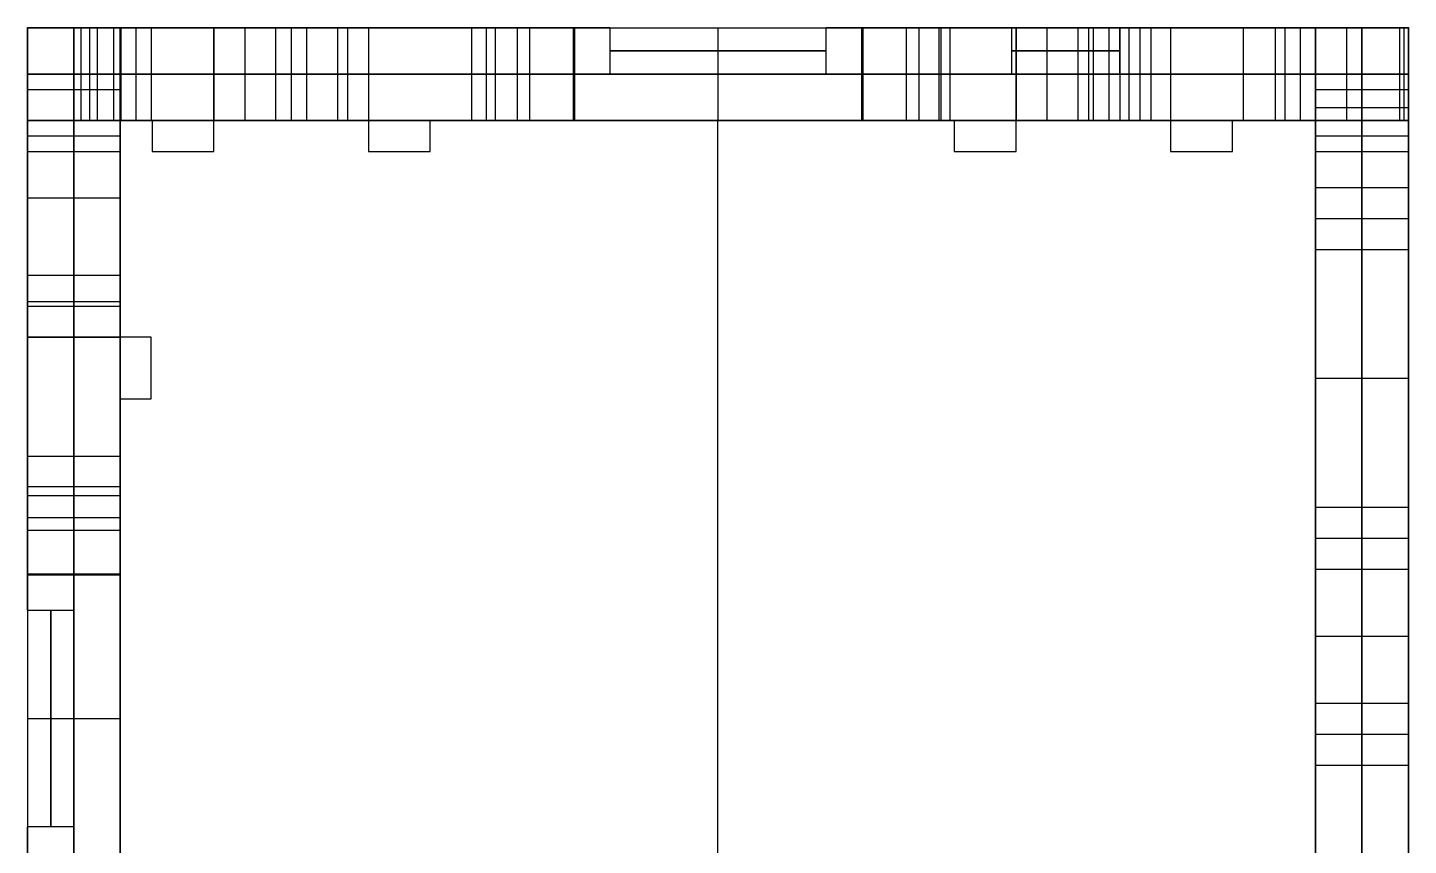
# Model space of a CAD drawing. Extents: x 584 to 852, y -43768 to -40231.
# Drawn here: x 584.5 to 852.5, y -40390.1 to -40231.5 of the extents above; entities that cross this region are included whole.
import ezdxf

# ---------------------------------------------------------------- set-up
doc = ezdxf.new("R2010")
doc.units = 0
doc.layers.add('ENDS', color=40, linetype='CONTINUOUS')

# ---------------------------------------------------------------- blocks, each defined once
blk = doc.blocks.new('SKYLARK200_END-XXS-1')
at = {"layer": 'ENDS'}
for p, q in [((-268, 3512.03, 190.1), (-268, 3536.03, 190.1)), ((-268, 3536.03, 190.1), (-250, 3536.03, 190.1)), ((-268, 3536.03, 190.1), (-268, 3536.03, 141.9)), ((-268, 3536.03, 141.9), (-250, 3536.03, 141.9)), ((-268, 3536.03, 141.9), (-268, 3512.03, 141.9)), ((-268, 3512.03, 85), (-268, 3536.03, 85)), ((-268, 3536.03, 85), (-250, 3536.03, 85)), ((-268, 3536.03, 85), (-268, 3536.03, 0)), ((-268, 3536.03, 0), (-250, 3536.03, 0)), ((-268, 3536.03, 0), (-268, 3429.88)), ((-268, 3536.03, 166), (-250, 3536.03, 166)), ((-268, 3536.03, 42.5), (-250, 3536.03, 42.5)), ((-231.85, 3536.02, 282), (-268, 3536.02, 282)), ((-268, 3536.02, 282), (-268, 3518.02, 282)), ((-268, 3536.02, 282), (-268, 3536.02, 190.1)), ((-268, 3536.02, 190.1), (-268, 3518.02, 190.1)), ((-268, 3536.02, 190.1), (-244, 3536.02, 190.1)), ((-244, 3536.02, 141.9), (-268, 3536.02, 141.9)), ((-268, 3536.02, 141.9), (-268, 3518.02, 141.9)), ((-268, 3536.02, 141.9), (-268, 3536.02, 85)), ((-268, 3536.02, 85), (-268, 3518.02, 85)), ((-268, 3536.02, 85), (-244, 3536.02, 85)), ((-268, 3536.02, 236.05), (-268, 3518.02, 236.05)), ((-268, 3536.02, 113.45), (-268, 3518.02, 113.45)), ((-268, 3536.02, 141), (-77, 3536.02, 141)), ((-259, 3536.03, 207.1), (-259, 3536.03, 232.02)), ((-259, 3518.03, 207.1), (-259, 3536.03, 207.1)), ((-259, 3536.03, 232.02), (-259, 3518.03, 232.02)), ((-259, 3536.03, 232.02), (-250, 3536.03, 232.02)), ((-259, 3536.03, 207.1), (-250, 3536.03, 207.1)), ((-259, 3512.03, 190.1), (-259, 3536.03, 190.1)), ((-259, 3536.03, 190.1), (-259, 3536.03, 141.9)), ((-259, 3536.03, 141.9), (-259, 3512.03, 141.9)), ((-259, 3512.03, 85), (-259, 3536.03, 85)), ((-259, 3536.03, 85), (-259, 3536.03, 0)), ((-259, 3536.03, 0), (-259, 3429.88)), ((-259, 3536.03, 219.56), (-259, 3518.03, 219.56)), ((-259, 3536.03, 219.56), (-250, 3536.03, 219.56)), ((-259, 3536.02, 207.1), (-259, 3518.02, 207.1)), ((-259, 3536.02, 207.1), (-259, 3536.02, 232.02)), ((-259, 3536.02, 232.02), (-259, 3518.02, 232.02)), ((-259, 3536.02, 219.56), (-259, 3518.02, 219.56)), ((-257.68, 3536.02, 235.2), (-257.68, 3518.02, 235.2)), ((-256, 3536.02, 190.1), (-256, 3518.02, 190.1)), ((-256, 3536.02, 85), (-256, 3518.02, 85)), ((-254.5, 3536.03, 232.02), (-254.5, 3536.03, 207.1)), ((-254.5, 3536.02, 202.6), (-254.5, 3518.02, 202.6)), ((-254.5, 3536.02, 236.52), (-254.5, 3518.02, 236.52)), ((-251.32, 3536.02, 235.2), (-251.32, 3518.02, 235.2)), ((-250, 3512.03, 232.02), (-250, 3536.03, 232.02)), ((-250, 3536.03, 232.02), (-250, 3536.03, 207.1)), ((-250, 3536.03, 207.1), (-250, 3512.03, 207.1)), ((-250, 3512.03, 190.1), (-250, 3536.03, 190.1)), ((-250, 3536.03, 190.1), (-250, 3536.03, 141.9)), ((-250, 3536.03, 141.9), (-250, 3512.03, 141.9)), ((-250, 3512.03, 85), (-250, 3536.03, 85)), ((-250, 3536.03, 85), (-250, 3536.03, 0)), ((-250, 3536.03, 0), (-250, 3429.88)), ((-244, 3536.02, 178.1), (-250, 3536.02, 178.1)), ((-250, 3536.02, 178.1), (-250, 3518.02, 178.1)), ((-250, 3536.02, 178.1), (-250, 3536.02, 153.9)), ((-250, 3536.02, 153.9), (-250, 3518.02, 153.9)), ((-250, 3536.02, 153.9), (-244, 3536.02, 153.9)), ((-244, 3536.02, 73), (-250, 3536.02, 73)), ((-250, 3536.02, 73), (-250, 3518.02, 73)), ((-250, 3536.02, 73), (-250, 3536.02, 0)), ((-250, 3536.02, 0), (-250, 3518.02, 0)), ((-250, 3536.02, 0), (-161.85, 3536.02, 0)), ((-250, 3536.02, 207.1), (-250, 3518.02, 207.1)), ((-250, 3536.02, 232.02), (-250, 3518.02, 232.02)), ((-250, 3536.02, 232.02), (-250, 3536.02, 207.1)), ((-250, 3536.02, 166), (-250, 3518.02, 166)), ((-250, 3536.02, 141.9), (-250, 3518.02, 141.9)), ((-250, 3536.02, 36.5), (-250, 3518.02, 36.5)), ((-250, 3536.02, 219.56), (-250, 3518.02, 219.56)), ((-249.92, 3536.02, 282), (-249.92, 3518.02, 282)), ((-247, 3536.02, 178.1), (-247, 3518.02, 178.1)), ((-247, 3536.02, 153.9), (-247, 3518.02, 153.9)), ((-247, 3536.02, 73), (-247, 3518.02, 73)), ((-244, 3536.02, 190.1), (-244, 3518.02, 190.1)), ((-244, 3536.02, 190.1), (-244, 3536.02, 178.1)), ((-244, 3536.02, 178.1), (-244, 3518.02, 178.1)), ((-244, 3536.02, 153.9), (-244, 3518.02, 153.9)), ((-244, 3536.02, 153.9), (-244, 3536.02, 141.9)), ((-244, 3536.02, 141.9), (-244, 3518.02, 141.9)), ((-244, 3536.02, 85), (-244, 3518.02, 85)), ((-244, 3536.02, 85), (-244, 3536.02, 73)), ((-244, 3536.02, 73), (-244, 3518.02, 73)), ((-244, 3536.02, 184.1), (-244, 3518.02, 184.1)), ((-244, 3536.02, 147.9), (-244, 3518.02, 147.9)), ((-244, 3536.02, 79), (-244, 3518.02, 79)), ((-231.85, 3512.03, 282), (-231.85, 3536.03, 282)), ((-231.85, 3536.03, 282), (-231.85, 3536.03, 264)), ((-231.85, 3512.03, 264), (-231.85, 3536.03, 264)), ((-231.85, 3536.03, 282), (-201.85, 3536.03, 282)), ((-231.85, 3536.03, 264), (-201.85, 3536.03, 264)), ((-231.85, 3512.03, 273), (-231.85, 3536.03, 273)), ((-231.85, 3536.03, 273), (-201.85, 3536.03, 273)), ((-219.85, 3536.02, 258), (-231.85, 3536.02, 258)), ((-231.85, 3536.02, 258), (-231.85, 3518.02, 258)), ((-231.85, 3536.02, 258), (-231.85, 3536.02, 282)), ((-231.85, 3536.02, 282), (-231.85, 3518.02, 282)), ((-231.85, 3536.02, 264), (-231.85, 3518.02, 264)), ((-225.85, 3536.02, 258), (-225.85, 3518.02, 258)), ((-213.85, 3536.02, 264), (-219.85, 3536.02, 264)), ((-219.85, 3536.02, 264), (-219.85, 3518.02, 264)), ((-219.85, 3536.02, 264), (-219.85, 3536.02, 258)), ((-219.85, 3536.02, 258), (-219.85, 3518.02, 258)), ((-219.85, 3536.02, 261), (-219.85, 3518.02, 261)), ((-216.85, 3536.03, 282), (-216.85, 3536.03, 264)), ((-216.85, 3536.02, 264), (-216.85, 3518.02, 264)), ((-201.85, 3536.02, 258), (-213.85, 3536.02, 258)), ((-213.85, 3536.02, 258), (-213.85, 3518.02, 258)), ((-213.85, 3536.02, 258), (-213.85, 3536.02, 264)), ((-213.85, 3536.02, 264), (-213.85, 3518.02, 264)), ((-213.85, 3536.02, 261), (-213.85, 3518.02, 261)), ((-207.85, 3536.02, 258), (-207.85, 3518.02, 258)), ((-205.92, 3536.02, 0), (-205.92, 3518.02, 0)), ((-201.85, 3536.03, 282), (-201.85, 3536.03, 264)), ((-201.85, 3536.03, 282), (-201.85, 3512.03, 282)), ((-201.85, 3536.03, 264), (-201.85, 3512.03, 264)), ((-201.85, 3536.03, 273), (-201.85, 3512.03, 273)), ((-161.85, 3536.02, 282), (-201.85, 3536.02, 282)), ((-201.85, 3536.02, 282), (-201.85, 3518.02, 282)), ((-201.85, 3536.02, 282), (-201.85, 3536.02, 258)), ((-201.85, 3536.02, 258), (-201.85, 3518.02, 258)), ((-201.85, 3536.02, 264), (-201.85, 3518.02, 264)), ((-181.85, 3536.02, 282), (-181.85, 3518.02, 282)), ((-179, 3536.02, 232), (-179, 3518.02, 232)), ((-179, 3536.02, 232), (-162.1, 3536.02, 280.28)), ((-162.1, 3536.02, 1.72), (-179, 3536.02, 50)), ((-179, 3536.02, 50), (-179, 3518.02, 50)), ((-177.24, 3536.02, 227.76), (-177.24, 3518.02, 227.76)), ((-177.24, 3536.02, 54.24), (-177.24, 3518.02, 54.24)), ((-173, 3536.02, 226), (-173, 3518.02, 226)), ((-173, 3536.02, 56), (-173, 3518.02, 56)), ((-173, 3536.02, 56), (-155, 3536.02, 56)), ((-155, 3536.02, 226), (-173, 3536.02, 226)), ((-170.55, 3536.02, 256.14), (-170.55, 3518.02, 256.14)), ((-170.55, 3536.02, 25.86), (-170.55, 3518.02, 25.86)), ((-162.1, 3536.02, 280.28), (-162.1, 3518.02, 280.28)), ((-162.1, 3536.02, 1.72), (-162.1, 3518.02, 1.72)), ((-161.91, 3536.02, 281.13), (-161.91, 3518.02, 281.13)), ((-161.91, 3536.02, 0.87), (-161.91, 3518.02, 0.87)), ((-161.85, 3536.02, 282), (-161.85, 3518.02, 282)), ((-161.85, 3536.02, 0), (-161.85, 3518.02, 0)), ((-155, 3536.02, 56), (-155, 3527.02, 56)), ((-155, 3536.02, 226), (-155, 3527.02, 226)), ((-134, 3536.02, 77), (-134, 3527.02, 77)), ((-134, 3536.02, 205), (-134, 3527.02, 205)), ((-134, 3536.02, 205), (-134, 3536.02, 77)), ((-95, 3536.02, 226), (-113, 3536.02, 226)), ((-113, 3527.02, 56), (-113, 3536.02, 56)), ((-113, 3536.02, 56), (-95, 3536.02, 56)), ((-113, 3527.02, 226), (-113, 3536.02, 226)), ((-106.15, 3536.02, 0), (-106.15, 3518.02, 0)), ((-106.15, 3536.02, 0), (-18, 3536.02, 0)), ((-76.15, 3536.02, 282), (-106.15, 3536.02, 282)), ((-106.15, 3536.02, 282), (-106.15, 3518.02, 282)), ((-106.09, 3536.02, 0.87), (-106.09, 3518.02, 0.87)), ((-106.09, 3536.02, 281.13), (-106.09, 3518.02, 281.13)), ((-105.9, 3536.02, 280.28), (-89, 3536.02, 232)), ((-105.9, 3536.02, 280.28), (-105.9, 3518.02, 280.28)), ((-89, 3536.02, 50), (-105.9, 3536.02, 1.72)), ((-105.9, 3536.02, 1.72), (-105.9, 3518.02, 1.72)), ((-97.45, 3536.02, 256.14), (-97.45, 3518.02, 256.14)), ((-97.45, 3536.02, 25.86), (-97.45, 3518.02, 25.86)), ((-95, 3536.02, 226), (-95, 3518.02, 226)), ((-95, 3536.02, 56), (-95, 3518.02, 56)), ((-91.15, 3536.02, 282), (-91.15, 3518.02, 282)), ((-90.76, 3536.02, 227.76), (-90.76, 3518.02, 227.76)), ((-90.76, 3536.02, 54.24), (-90.76, 3518.02, 54.24)), ((-89, 3536.02, 232), (-89, 3518.02, 232)), ((-89, 3536.02, 50), (-89, 3518.02, 50)), ((-77, 3536.02, 141), (-77, 3527.02, 141)), ((-76.15, 3512.02, 282), (-76.15, 3536.02, 282)), ((-76.15, 3536.02, 282), (-76.15, 3536.02, 264)), ((-76.15, 3512.02, 264), (-76.15, 3536.02, 264)), ((-76.15, 3536.02, 282), (-46.15, 3536.02, 282)), ((-76.15, 3536.02, 264), (-46.15, 3536.02, 264)), ((-76.15, 3512.02, 273), (-76.15, 3536.02, 273)), ((-76.15, 3536.02, 273), (-46.15, 3536.02, 273)), ((-64.15, 3536.02, 258), (-76.15, 3536.02, 258)), ((-76.15, 3536.02, 258), (-76.15, 3518.02, 258)), ((-76.15, 3536.02, 258), (-76.15, 3536.02, 282)), ((-76.15, 3536.02, 282), (-76.15, 3518.02, 282)), ((-76.15, 3536.02, 264), (-76.15, 3518.02, 264)), ((-70.15, 3536.02, 258), (-70.15, 3518.02, 258)), ((-58.15, 3536.02, 264), (-64.15, 3536.02, 264)), ((-64.15, 3536.02, 264), (-64.15, 3518.02, 264)), ((-64.15, 3536.02, 264), (-64.15, 3536.02, 258)), ((-64.15, 3536.02, 258), (-64.15, 3518.02, 258)), ((-64.15, 3536.02, 261), (-64.15, 3518.02, 261)), ((-62.08, 3536.02, 0), (-62.08, 3518.02, 0)), ((-61.15, 3536.02, 282), (-61.15, 3536.02, 264)), ((-61.15, 3536.02, 264), (-61.15, 3518.02, 264)), ((-46.15, 3536.02, 258), (-58.15, 3536.02, 258)), ((-58.15, 3536.02, 258), (-58.15, 3518.02, 258)), ((-58.15, 3536.02, 258), (-58.15, 3536.02, 264)), ((-58.15, 3536.02, 264), (-58.15, 3518.02, 264)), ((-58.15, 3536.02, 261), (-58.15, 3518.02, 261)), ((-56, 3536.02, 102), (-56, 3518.02, 102)), ((-56, 3536.02, 102), (-56, 3536.02, 120)), ((-56, 3536.02, 180), (-56, 3518.02, 180)), ((-56, 3536.02, 120), (-56, 3527.02, 120)), ((-56, 3527.02, 162), (-56, 3536.02, 162)), ((-56, 3536.02, 162), (-56, 3536.02, 180)), ((-54.24, 3536.02, 97.76), (-54.24, 3518.02, 97.76)), ((-54.24, 3536.02, 184.24), (-54.24, 3518.02, 184.24)), ((-52.15, 3536.02, 258), (-52.15, 3518.02, 258)), ((-1.72, 3536.02, 112.9), (-50, 3536.02, 96)), ((-50, 3536.02, 96), (-50, 3518.02, 96)), ((-50, 3536.02, 186), (-50, 3518.02, 186)), ((-50, 3536.02, 186), (-1.72, 3536.02, 169.1)), ((-46.15, 3536.02, 282), (-46.15, 3536.02, 264)), ((-46.15, 3536.02, 282), (-46.15, 3512.02, 282)), ((-46.15, 3536.02, 264), (-46.15, 3512.02, 264)), ((-46.15, 3536.02, 273), (-46.15, 3512.02, 273)), ((-18, 3536.02, 282), (-46.15, 3536.02, 282)), ((-46.15, 3536.02, 282), (-46.15, 3518.02, 282)), ((-46.15, 3536.02, 282), (-46.15, 3536.02, 258)), ((-46.15, 3536.02, 258), (-46.15, 3518.02, 258)), ((-46.15, 3536.02, 264), (-46.15, 3518.02, 264)), ((-32.08, 3536.02, 282), (-32.08, 3518.02, 282)), ((-25.86, 3536.02, 104.45), (-25.86, 3518.02, 104.45)), ((-25.86, 3536.02, 177.55), (-25.86, 3518.02, 177.55)), ((-18, 3536.02, 19.25), (-24, 3536.02, 19.25)), ((-24, 3536.02, 19.25), (-24, 3518.02, 19.25)), ((-24, 3536.02, 19.25), (-24, 3536.02, 31.25)), ((-24, 3536.02, 31.25), (-24, 3518.02, 31.25)), ((-24, 3536.02, 31.25), (0, 3536.02, 31.25)), ((0, 3536.02, 243.25), (-24, 3536.02, 243.25)), ((-24, 3536.02, 243.25), (-24, 3518.02, 243.25)), ((-24, 3536.02, 243.25), (-24, 3536.02, 255.25)), ((-24, 3536.02, 255.25), (-24, 3518.02, 255.25)), ((-24, 3536.02, 255.25), (-18, 3536.02, 255.25)), ((-24, 3536.02, 25.25), (-24, 3518.02, 25.25)), ((-24, 3536.02, 249.25), (-24, 3518.02, 249.25)), ((-21, 3536.02, 19.25), (-21, 3518.02, 19.25)), ((-21, 3536.02, 255.25), (-21, 3518.02, 255.25)), ((-18, 3505.03, 0), (-18, 3536.03, 0)), ((-18, 3536.03, 0), (0, 3536.03, 0)), ((-18, 3536.03, 0), (-18, 3536.03, 31.25)), ((-18, 3536.03, 31.25), (0, 3536.03, 31.25)), ((-18, 3536.03, 31.25), (-18, 3512.03, 31.25)), ((-18, 3512.03, 243.25), (-18, 3536.03, 243.25)), ((-18, 3536.03, 243.25), (0, 3536.03, 243.25)), ((-18, 3536.03, 243.25), (-18, 3536.03, 282)), ((-18, 3536.03, 282), (0, 3536.03, 282)), ((-18, 3536.03, 282), (-18, 3505.03, 282)), ((-18, 3536.03, 15.63), (0, 3536.03, 15.63)), ((-18, 3536.03, 262.63), (0, 3536.03, 262.63)), ((-18, 3536.02, 0), (-18, 3518.02, 0)), ((-18, 3536.02, 0), (-18, 3536.02, 19.25)), ((-18, 3536.02, 19.25), (-18, 3518.02, 19.25)), ((-18, 3536.02, 255.25), (-18, 3518.02, 255.25)), ((-18, 3536.02, 255.25), (-18, 3536.02, 282)), ((-18, 3536.02, 282), (-18, 3518.02, 282)), ((-18, 3536.02, 9.62), (-18, 3518.02, 9.62)), ((-18, 3536.02, 268.62), (-18, 3518.02, 268.62)), ((-12, 3536.02, 31.25), (-12, 3518.02, 31.25)), ((-12, 3536.02, 243.25), (-12, 3518.02, 243.25)), ((-9, 3505.03, 0), (-9, 3536.03, 0)), ((-9, 3536.03, 0), (-9, 3536.03, 31.25)), ((-9, 3536.03, 31.25), (-9, 3512.03, 31.25)), ((-9, 3512.03, 243.25), (-9, 3536.03, 243.25)), ((-9, 3536.03, 243.25), (-9, 3536.03, 282)), ((-9, 3536.03, 282), (-9, 3505.03, 282)), ((-1.72, 3536.02, 112.9), (-1.72, 3518.02, 112.9)), ((-1.72, 3536.02, 169.1), (-1.72, 3518.02, 169.1)), ((-0.87, 3536.02, 113.09), (-0.87, 3518.02, 113.09)), ((-0.87, 3536.02, 168.91), (-0.87, 3518.02, 168.91)), ((0, 3505.03, 0), (0, 3536.03, 0)), ((0, 3536.03, 0), (0, 3536.03, 31.25)), ((0, 3536.03, 31.25), (0, 3512.03, 31.25)), ((0, 3512.03, 243.25), (0, 3536.03, 243.25)), ((0, 3536.03, 243.25), (0, 3536.03, 282)), ((0, 3536.03, 282), (0, 3505.03, 282)), ((0, 3536.02, 31.25), (0, 3518.02, 31.25)), ((0, 3536.02, 31.25), (0, 3536.02, 113.15)), ((0, 3536.02, 113.15), (0, 3518.02, 113.15)), ((0, 3536.02, 168.85), (0, 3518.02, 168.85)), ((0, 3536.02, 168.85), (0, 3536.02, 243.25)), ((0, 3536.02, 243.25), (0, 3518.02, 243.25)), ((0, 3536.02, 72.2), (0, 3518.02, 72.2)), ((0, 3536.02, 206.05), (0, 3518.02, 206.05)), ((-231.85, 3527.02, 282), (-268, 3527.02, 282)), ((-268, 3527.02, 282), (-268, 3527.02, 190.1)), ((-268, 3527.02, 190.1), (-244, 3527.02, 190.1)), ((-244, 3527.02, 141.9), (-268, 3527.02, 141.9)), ((-268, 3527.02, 141.9), (-268, 3527.02, 85)), ((-268, 3527.02, 85), (-244, 3527.02, 85)), ((-259, 3527.03, 207.1), (-259, 3527.03, 232.02)), ((-259, 3527.02, 207.1), (-259, 3527.02, 232.02)), ((-244, 3527.02, 178.1), (-250, 3527.02, 178.1)), ((-250, 3527.02, 178.1), (-250, 3527.02, 153.9)), ((-250, 3527.02, 153.9), (-244, 3527.02, 153.9)), ((-244, 3527.02, 73), (-250, 3527.02, 73)), ((-250, 3527.02, 73), (-250, 3527.02, 0)), ((-250, 3527.02, 0), (-161.85, 3527.02, 0)), ((-250, 3527.02, 232.02), (-250, 3527.02, 207.1)), ((-244, 3527.02, 190.1), (-244, 3527.02, 178.1)), ((-244, 3527.02, 153.9), (-244, 3527.02, 141.9)), ((-244, 3527.02, 85), (-244, 3527.02, 73)), ((-219.85, 3527.02, 258), (-231.85, 3527.02, 258)), ((-231.85, 3527.02, 258), (-231.85, 3527.02, 282)), ((-213.85, 3527.02, 264), (-219.85, 3527.02, 264)), ((-219.85, 3527.02, 264), (-219.85, 3527.02, 258)), ((-201.85, 3527.02, 258), (-213.85, 3527.02, 258)), ((-213.85, 3527.02, 258), (-213.85, 3527.02, 264)), ((-161.85, 3527.02, 282), (-201.85, 3527.02, 282)), ((-201.85, 3527.02, 282), (-201.85, 3527.02, 258)), ((-179, 3527.02, 232), (-162.1, 3527.02, 280.28)), ((-162.1, 3527.02, 1.72), (-179, 3527.02, 50)), ((-173, 3527.02, 56), (-155, 3527.02, 56)), ((-155, 3527.02, 226), (-173, 3527.02, 226)), ((-113, 3527.02, 56), (-155, 3527.02, 56)), ((-155, 3527.02, 226), (-113, 3527.02, 226)), ((-152.19, 3527.02, 66.5), (-115.81, 3527.02, 66.5)), ((-152.19, 3527.02, 215.5), (-115.81, 3527.02, 215.5)), ((-134, 3527.02, 56), (-134, 3518.02, 56)), ((-134, 3527.02, 56), (-134, 3527.02, 77)), ((-134, 3527.02, 226), (-134, 3527.02, 205)), ((-134, 3527.02, 226), (-134, 3518.02, 226)), ((-113, 3527.02, 56), (-95, 3527.02, 56)), ((-95, 3527.02, 226), (-113, 3527.02, 226)), ((-106.15, 3527.02, 0), (-18, 3527.02, 0)), ((-76.15, 3527.02, 282), (-106.15, 3527.02, 282)), ((-105.9, 3527.02, 280.28), (-89, 3527.02, 232)), ((-89, 3527.02, 50), (-105.9, 3527.02, 1.72)), ((-56, 3527.02, 141), (-77, 3527.02, 141)), ((-64.15, 3527.02, 258), (-76.15, 3527.02, 258)), ((-76.15, 3527.02, 258), (-76.15, 3527.02, 282)), ((-66.5, 3527.02, 122.81), (-66.5, 3527.02, 159.19)), ((-58.15, 3527.02, 264), (-64.15, 3527.02, 264)), ((-64.15, 3527.02, 264), (-64.15, 3527.02, 258)), ((-46.15, 3527.02, 258), (-58.15, 3527.02, 258)), ((-58.15, 3527.02, 258), (-58.15, 3527.02, 264)), ((-56, 3527.02, 162), (-56, 3527.02, 120)), ((-56, 3527.02, 102), (-56, 3527.02, 120)), ((-56, 3527.02, 162), (-56, 3527.02, 180)), ((-56, 3527.02, 141), (-56, 3518.02, 141)), ((-1.72, 3527.02, 112.9), (-50, 3527.02, 96)), ((-50, 3527.02, 186), (-1.72, 3527.02, 169.1)), ((-18, 3527.02, 282), (-46.15, 3527.02, 282)), ((-46.15, 3527.02, 282), (-46.15, 3527.02, 258)), ((-18, 3527.02, 19.25), (-24, 3527.02, 19.25)), ((-24, 3527.02, 19.25), (-24, 3527.02, 31.25)), ((-24, 3527.02, 31.25), (0, 3527.02, 31.25)), ((0, 3527.02, 243.25), (-24, 3527.02, 243.25)), ((-24, 3527.02, 243.25), (-24, 3527.02, 255.25)), ((-24, 3527.02, 255.25), (-18, 3527.02, 255.25)), ((-18, 3527.02, 0), (-18, 3527.02, 19.25)), ((-18, 3527.02, 255.25), (-18, 3527.02, 282)), ((0, 3527.02, 31.25), (0, 3527.02, 113.15)), ((0, 3527.02, 168.85), (0, 3527.02, 243.25)), ((-268, 3524.03, 190.1), (-250, 3524.03, 190.1)), ((-259, 3524.03, 232.02), (-250, 3524.03, 232.02)), ((-18, 3524.03, 31.25), (0, 3524.03, 31.25)), ((-18, 3524.03, 243.25), (0, 3524.03, 243.25)), ((-18, 3520.53, 0), (0, 3520.53, 0)), ((-18, 3520.53, 282), (0, 3520.53, 282)), ((-268, 3476.03, 282), (-268, 3518.03, 282)), ((-268, 3518.03, 282), (-268, 3518.03, 264)), ((-268, 3476.03, 264), (-268, 3518.03, 264)), ((-268, 3518.03, 282), (-243.85, 3518.02, 282)), ((-268, 3518.03, 264), (-243.85, 3518.02, 264)), ((-268, 3476.03, 273), (-268, 3518.03, 273)), ((-268, 3518.03, 273), (-243.85, 3518.02, 273)), ((-268, 3488.03, 264), (-268, 3518.03, 264)), ((-268, 3518.03, 264), (-250, 3518.03, 264)), ((-268, 3518.03, 264), (-268, 3518.03, 244.02)), ((-268, 3518.03, 244.02), (-250, 3518.03, 244.02)), ((-268, 3518.03, 244.02), (-268, 3512.03, 244.02)), ((-268, 3512.03, 232.02), (-268, 3518.03, 232.02)), ((-268, 3512.03, 129.9), (-268, 3518.03, 129.9)), ((-268, 3518.03, 129.9), (-250, 3518.03, 129.9)), ((-268, 3518.03, 129.9), (-268, 3518.03, 97)), ((-268, 3518.03, 97), (-250, 3518.03, 97)), ((-268, 3518.03, 97), (-268, 3512.03, 97)), ((-259, 3518.03, 232.02), (-268, 3518.03, 232.02)), ((-259, 3518.03, 207.1), (-268, 3518.03, 207.1)), ((-268, 3518.03, 232.02), (-268, 3518.03, 207.1)), ((-268, 3518.03, 207.1), (-268, 3512.03, 207.1)), ((-268, 3518.03, 254.01), (-250, 3518.03, 254.01)), ((-268, 3518.03, 141.9), (-250, 3518.03, 141.9)), ((-268, 3518.03, 113.45), (-250, 3518.03, 113.45)), ((-268, 3518.03, 85), (-250, 3518.03, 85)), ((-268, 3518.03, 219.56), (-259, 3518.03, 219.56)), ((-231.85, 3518.02, 282), (-268, 3518.02, 282)), ((-268, 3518.02, 282), (-268, 3518.02, 190.1)), ((-268, 3518.02, 190.1), (-244, 3518.02, 190.1)), ((-244, 3518.02, 141.9), (-268, 3518.02, 141.9)), ((-268, 3518.02, 141.9), (-268, 3518.02, 85)), ((-268, 3518.02, 85), (-244, 3518.02, 85)), ((-268, 3518.02, 141), (-56, 3518.02, 141)), ((-263.5, 3518.03, 207.1), (-263.5, 3518.03, 232.02)), ((-259, 3518.03, 232.02), (-259, 3518.03, 207.1)), ((-259, 3488.03, 264), (-259, 3518.03, 264)), ((-259, 3518.03, 264), (-259, 3518.03, 244.02)), ((-259, 3518.03, 244.02), (-259, 3512.03, 244.02)), ((-259, 3518.03, 207.1), (-259, 3512.03, 207.1)), ((-259, 3518.03, 207.1), (-250, 3518.03, 207.1)), ((-259, 3512.03, 129.9), (-259, 3518.03, 129.9)), ((-259, 3518.03, 129.9), (-259, 3518.03, 97)), ((-259, 3518.03, 97), (-259, 3512.03, 97)), ((-259, 3512.03, 232.02), (-259, 3518.03, 232.02)), ((-259, 3518.02, 207.1), (-259, 3518.02, 232.02)), ((-250, 3488.03, 264), (-250, 3518.03, 264)), ((-250, 3518.03, 264), (-250, 3518.03, 244.02)), ((-250, 3518.03, 244.02), (-250, 3512.03, 244.02)), ((-250, 3512.03, 129.9), (-250, 3518.03, 129.9)), ((-250, 3518.03, 129.9), (-250, 3518.03, 97)), ((-250, 3518.03, 97), (-250, 3512.03, 97)), ((-250, 3518.02, 282), (-250, 3518.02, 264)), ((-244, 3518.02, 178.1), (-250, 3518.02, 178.1)), ((-250, 3518.02, 178.1), (-250, 3518.02, 153.9)), ((-250, 3518.02, 153.9), (-244, 3518.02, 153.9)), ((-244, 3518.02, 73), (-250, 3518.02, 73)), ((-250, 3518.02, 73), (-250, 3518.02, 0)), ((-250, 3518.02, 0), (-161.85, 3518.02, 0)), ((-250, 3518.02, 232.02), (-250, 3518.02, 207.1)), ((-244, 3518.02, 190.1), (-244, 3518.02, 178.1)), ((-244, 3518.02, 153.9), (-244, 3518.02, 141.9)), ((-244, 3518.02, 85), (-244, 3518.02, 73)), ((-243.85, 3518.02, 282), (-243.85, 3518.02, 264)), ((-243.85, 3518.02, 282), (-243.85, 3512.03, 282)), ((-243.85, 3518.02, 264), (-243.85, 3512.03, 264)), ((-243.85, 3518.02, 273), (-243.85, 3512.03, 273)), ((-231.85, 3518.03, 282), (-231.85, 3518.03, 264)), ((-219.85, 3518.02, 258), (-231.85, 3518.02, 258)), ((-231.85, 3518.02, 258), (-231.85, 3518.02, 282)), ((-213.85, 3518.02, 264), (-219.85, 3518.02, 264)), ((-219.85, 3518.02, 264), (-219.85, 3518.02, 258)), ((-201.85, 3518.02, 258), (-213.85, 3518.02, 258)), ((-213.85, 3518.02, 258), (-213.85, 3518.02, 264)), ((-201.85, 3518.03, 282), (-201.85, 3518.03, 264)), ((-161.85, 3518.02, 282), (-201.85, 3518.02, 282)), ((-201.85, 3518.02, 282), (-201.85, 3518.02, 258)), ((-189.85, 3512.03, 282), (-189.85, 3518.02, 282)), ((-189.85, 3518.02, 282), (-189.85, 3518.02, 264)), ((-189.85, 3512.03, 264), (-189.85, 3518.02, 264)), ((-189.85, 3518.02, 282), (-88.15, 3518, 282)), ((-189.85, 3518.02, 264), (-88.15, 3518, 264)), ((-189.85, 3512.03, 273), (-189.85, 3518.02, 273)), ((-189.85, 3518.02, 273), (-88.15, 3518, 273)), ((-179, 3518.02, 232), (-162.1, 3518.02, 280.28)), ((-162.1, 3518.02, 1.72), (-179, 3518.02, 50)), ((-95, 3518.02, 226), (-173, 3518.02, 226)), ((-173, 3518.02, 56), (-95, 3518.02, 56)), ((-139, 3518.01, 282), (-139, 3518.01, 264)), ((-134, 3518.02, 226), (-134, 3518.02, 56)), ((-134, 2668.02, 264), (-134, 3518.01, 264)), ((-134, 2668.02, 282), (-134, 3518.01, 282)), ((-106.15, 3518.02, 0), (-18, 3518.02, 0)), ((-76.15, 3518.02, 282), (-106.15, 3518.02, 282)), ((-105.9, 3518.02, 280.28), (-89, 3518.02, 232)), ((-89, 3518.02, 50), (-105.9, 3518.02, 1.72)), ((-88.15, 3518, 282), (-88.15, 3518, 264)), ((-88.15, 3518, 282), (-88.15, 3512.02, 282)), ((-88.15, 3518, 264), (-88.15, 3512.02, 264)), ((-88.15, 3518, 273), (-88.15, 3512.02, 273)), ((-76.15, 3518.02, 282), (-76.15, 3518.02, 264)), ((-64.15, 3518.02, 258), (-76.15, 3518.02, 258)), ((-76.15, 3518.02, 258), (-76.15, 3518.02, 282)), ((-58.15, 3518.02, 264), (-64.15, 3518.02, 264)), ((-64.15, 3518.02, 264), (-64.15, 3518.02, 258)), ((-46.15, 3518.02, 258), (-58.15, 3518.02, 258)), ((-58.15, 3518.02, 258), (-58.15, 3518.02, 264)), ((-56, 3518.02, 102), (-56, 3518.02, 180)), ((-1.72, 3518.02, 112.9), (-50, 3518.02, 96)), ((-50, 3518.02, 186), (-1.72, 3518.02, 169.1)), ((-46.15, 3518.02, 282), (-46.15, 3518.02, 264)), ((-18, 3518.02, 282), (-46.15, 3518.02, 282)), ((-46.15, 3518.02, 282), (-46.15, 3518.02, 258)), ((-34.15, 3518, 282), (-18, 3518.02, 282)), ((-34.15, 3518, 264), (-18, 3518.02, 264)), ((-34.15, 3518, 273), (-18, 3518.02, 273)), ((-34.15, 3512.02, 282), (-34.15, 3518, 282)), ((-34.15, 3518, 282), (-34.15, 3518, 264)), ((-34.15, 3512.02, 264), (-34.15, 3518, 264)), ((-34.15, 3512.02, 273), (-34.15, 3518, 273)), ((-26.07, 3518.01, 282), (-26.07, 3518.01, 264)), ((-18, 3518.02, 19.25), (-24, 3518.02, 19.25)), ((-24, 3518.02, 19.25), (-24, 3518.02, 31.25)), ((-24, 3518.02, 31.25), (0, 3518.02, 31.25)), ((0, 3518.02, 243.25), (-24, 3518.02, 243.25)), ((-24, 3518.02, 243.25), (-24, 3518.02, 255.25)), ((-24, 3518.02, 255.25), (-18, 3518.02, 255.25)), ((-18, 3512.03, 43.25), (-18, 3518.03, 43.25)), ((-18, 3518.03, 43.25), (0, 3518.03, 43.25)), ((-18, 3518.03, 43.25), (-18, 3518.03, 231.25)), ((-18, 3518.03, 231.25), (0, 3518.03, 231.25)), ((-18, 3518.03, 231.25), (-18, 3512.03, 231.25)), ((-18, 3518.03, 69.25), (0, 3518.03, 69.25)), ((-18, 3518.03, 205.25), (0, 3518.03, 205.25)), ((-18, 3268.03, 141), (-18, 3518.03, 141)), ((-18, 3518.02, 282), (-18, 3518.02, 264)), ((-18, 3518.02, 282), (-18, 3355.02, 282)), ((-18, 3518.02, 264), (-18, 3355.02, 264)), ((-18, 3518.02, 273), (-18, 3355.02, 273)), ((-18, 3518.02, 0), (-18, 3518.02, 19.25)), ((-18, 3518.02, 255.25), (-18, 3518.02, 282)), ((-9, 3512.03, 43.25), (-9, 3518.03, 43.25)), ((-9, 3518.03, 43.25), (-9, 3518.03, 231.25)), ((-9, 3518.03, 231.25), (-9, 3512.03, 231.25)), ((0, 3512.03, 43.25), (0, 3518.03, 43.25)), ((0, 3518.03, 43.25), (0, 3518.03, 231.25)), ((0, 3518.03, 231.25), (0, 3512.03, 231.25)), ((0, 3268.03, 141), (0, 3518.03, 141)), ((0, 3518.02, 31.25), (0, 3518.02, 113.15)), ((0, 3518.02, 168.85), (0, 3518.02, 243.25)), ((-268, 3515.03, 244.02), (-250, 3515.03, 244.02)), ((-268, 3515.03, 129.9), (-250, 3515.03, 129.9)), ((-268, 3515.03, 97), (-250, 3515.03, 97)), ((-243.85, 3515.02, 282), (-243.85, 3515.02, 264)), ((-189.85, 3515.02, 282), (-189.85, 3515.02, 264)), ((-88.15, 3515.01, 282), (-88.15, 3515.01, 264)), ((-34.15, 3515.01, 282), (-34.15, 3515.01, 264)), ((-18, 3515.03, 43.25), (0, 3515.03, 43.25)), ((-18, 3515.03, 231.25), (0, 3515.03, 231.25)), ((-268, 3512.03, 244.02), (-250, 3512.03, 244.02)), ((-268, 3512.03, 244.02), (-268, 3512.03, 232.02)), ((-268, 3512.03, 232.02), (-250, 3512.03, 232.02)), ((-268, 3512.03, 207.1), (-250, 3512.03, 207.1)), ((-268, 3512.03, 207.1), (-268, 3512.03, 190.1)), ((-268, 3512.03, 190.1), (-250, 3512.03, 190.1)), ((-268, 3512.03, 141.9), (-250, 3512.03, 141.9)), ((-268, 3512.03, 141.9), (-268, 3512.03, 129.9)), ((-268, 3512.03, 129.9), (-250, 3512.03, 129.9)), ((-268, 3512.03, 97), (-250, 3512.03, 97)), ((-268, 3512.03, 97), (-268, 3512.03, 85)), ((-268, 3512.03, 85), (-250, 3512.03, 85)), ((-268, 3512.03, 238.02), (-250, 3512.03, 238.02)), ((-268, 3512.03, 198.6), (-250, 3512.03, 198.6)), ((-268, 3512.03, 135.9), (-250, 3512.03, 135.9)), ((-268, 3512.03, 91), (-250, 3512.03, 91)), ((-268, 3512.03, 141), (-268, 2745.01, 141)), ((-259, 3512.03, 244.02), (-259, 3512.03, 232.02)), ((-259, 3512.03, 207.1), (-259, 3512.03, 190.1)), ((-259, 3512.03, 141.9), (-259, 3512.03, 129.9)), ((-259, 3512.03, 97), (-259, 3512.03, 85)), ((-250, 3512.03, 244.02), (-250, 3512.03, 232.02)), ((-250, 3512.03, 207.1), (-250, 3512.03, 190.1)), ((-250, 3512.03, 141.9), (-250, 3512.03, 129.9)), ((-250, 3512.03, 97), (-250, 3512.03, 85)), ((-250, 3512.03, 141), (-250, 2724.03, 141)), ((-243.85, 3512.03, 282), (-243.85, 3512.03, 264)), ((-243.85, 3512.03, 282), (-231.85, 3512.03, 282)), ((-243.85, 3512.03, 264), (-231.85, 3512.03, 264)), ((-243.85, 3512.03, 273), (-231.85, 3512.03, 273)), ((-237.85, 3512.03, 282), (-237.85, 3512.03, 264)), ((-231.85, 3512.03, 282), (-231.85, 3512.03, 264)), ((-201.85, 3512.03, 282), (-201.85, 3512.03, 264)), ((-201.85, 3512.03, 282), (-189.85, 3512.03, 282)), ((-201.85, 3512.03, 264), (-189.85, 3512.03, 264)), ((-201.85, 3512.03, 273), (-189.85, 3512.03, 273)), ((-195.85, 3512.03, 282), (-195.85, 3512.03, 264)), ((-189.85, 3512.03, 282), (-189.85, 3512.03, 264)), ((-88.15, 3512.02, 282), (-88.15, 3512.02, 264)), ((-88.15, 3512.02, 282), (-76.15, 3512.02, 282)), ((-88.15, 3512.02, 264), (-76.15, 3512.02, 264)), ((-88.15, 3512.02, 273), (-76.15, 3512.02, 273)), ((-82.15, 3512.02, 282), (-82.15, 3512.02, 264)), ((-76.15, 3512.02, 282), (-76.15, 3512.02, 264)), ((-46.15, 3512.02, 282), (-46.15, 3512.02, 264)), ((-46.15, 3512.02, 282), (-34.15, 3512.02, 282)), ((-46.15, 3512.02, 264), (-34.15, 3512.02, 264)), ((-46.15, 3512.02, 273), (-34.15, 3512.02, 273)), ((-40.15, 3512.02, 282), (-40.15, 3512.02, 264)), ((-34.15, 3512.02, 282), (-34.15, 3512.02, 264)), ((-18, 3512.03, 31.25), (0, 3512.03, 31.25)), ((-18, 3512.03, 31.25), (-18, 3512.03, 43.25)), ((-18, 3512.03, 43.25), (0, 3512.03, 43.25)), ((-18, 3512.03, 231.25), (0, 3512.03, 231.25)), ((-18, 3512.03, 231.25), (-18, 3512.03, 243.25)), ((-18, 3512.03, 243.25), (0, 3512.03, 243.25)), ((-18, 3512.03, 37.25), (0, 3512.03, 37.25)), ((-18, 3512.03, 237.25), (0, 3512.03, 237.25)), ((-9, 3512.03, 31.25), (-9, 3512.03, 43.25)), ((-9, 3512.03, 231.25), (-9, 3512.03, 243.25)), ((0, 3512.03, 31.25), (0, 3512.03, 43.25)), ((0, 3512.03, 231.25), (0, 3512.03, 243.25)), ((-268, 3503.03, 264), (-250, 3503.03, 264)), ((-18, 3493.03, 6), (-18, 3505.03, 6)), ((-18, 3505.03, 6), (0, 3505.03, 6)), ((-18, 3505.03, 6), (-18, 3505.03, 0)), ((-18, 3505.03, 0), (0, 3505.03, 0)), ((-18, 3505.03, 282), (0, 3505.03, 282)), ((-18, 3505.03, 282), (-18, 3505.03, 276)), ((-18, 3505.03, 276), (0, 3505.03, 276)), ((-18, 3505.03, 276), (-18, 3493.03, 276)), ((-18, 3505.03, 3), (0, 3505.03, 3)), ((-18, 3505.03, 279), (0, 3505.03, 279)), ((-9, 3493.03, 6), (-9, 3505.03, 6)), ((-9, 3505.03, 6), (-9, 3505.03, 0)), ((-9, 3505.03, 282), (-9, 3505.03, 276)), ((-9, 3505.03, 276), (-9, 3493.03, 276)), ((0, 3493.03, 6), (0, 3505.03, 6)), ((0, 3505.03, 6), (0, 3505.03, 0)), ((0, 3505.03, 282), (0, 3505.03, 276)), ((0, 3505.03, 276), (0, 3493.03, 276)), ((-18, 3499.03, 6), (0, 3499.03, 6)), ((-18, 3499.03, 276), (0, 3499.03, 276)), ((-268, 3497.03, 282), (-268, 3497.03, 264)), ((-18, 3443.03, -18), (-18, 3493.03, -18)), ((-18, 3493.03, -18), (0, 3493.03, -18)), ((-18, 3493.03, -18), (-18, 3493.03, 6)), ((-18, 3493.03, 6), (0, 3493.03, 6)), ((-18, 3493.03, 276), (0, 3493.03, 276)), ((-18, 3493.03, 276), (-18, 3493.03, 300)), ((-18, 3493.03, 300), (0, 3493.03, 300)), ((-18, 3493.03, 300), (-18, 3443.03, 300)), ((-18, 3493.03, -6), (0, 3493.03, -6)), ((-18, 3493.03, 288), (0, 3493.03, 288)), ((-9, 3443.03, -18), (-9, 3493.03, -18)), ((-9, 3493.03, -18), (-9, 3493.03, 6)), ((-9, 3493.03, 276), (-9, 3493.03, 300)), ((-9, 3493.03, 300), (-9, 3443.03, 300)), ((0, 3443.03, -18), (0, 3493.03, -18)), ((0, 3493.03, -18), (0, 3493.03, 6)), ((0, 3493.03, 276), (0, 3493.03, 300)), ((0, 3493.03, 300), (0, 3443.03, 300)), ((-268, 3476.03, 258), (-268, 3488.03, 258)), ((-268, 3488.03, 258), (-250, 3488.03, 258)), ((-268, 3488.03, 258), (-268, 3488.03, 264)), ((-268, 3488.03, 264), (-250, 3488.03, 264)), ((-268, 3488.03, 261), (-250, 3488.03, 261)), ((-259, 3476.03, 258), (-259, 3488.03, 258)), ((-259, 3488.03, 258), (-259, 3488.03, 264)), ((-250, 3476.03, 258), (-250, 3488.03, 258)), ((-250, 3488.03, 258), (-250, 3488.03, 264)), ((-268, 3482.95, 0), (-250, 3482.95, 0)), ((-268, 3482.03, 258), (-250, 3482.03, 258)), ((-244, 3476.03, 282), (-268, 3476.03, 282)), ((-268, 3476.03, 282), (-268, 3476.03, 264)), ((-244, 3476.03, 264), (-268, 3476.03, 264)), ((-244, 3476.03, 273), (-268, 3476.03, 273)), ((-268, 3429.88, 282), (-268, 3476.03, 282)), ((-268, 3476.03, 282), (-250, 3476.03, 282)), ((-268, 3476.03, 282), (-268, 3476.03, 258)), ((-268, 3476.03, 258), (-250, 3476.03, 258)), ((-268, 3476.03, 270), (-250, 3476.03, 270)), ((-259, 3429.88, 282), (-259, 3476.03, 282)), ((-259, 3476.03, 282), (-259, 3476.03, 258)), ((-256, 3476.03, 282), (-256, 3476.03, 264)), ((-250, 3429.88, 282), (-250, 3476.03, 282)), ((-250, 3476.03, 282), (-250, 3476.03, 258)), ((-244, 3464.03, 282), (-244, 3476.03, 282)), ((-244, 3476.03, 282), (-244, 3476.03, 264)), ((-244, 3464.03, 264), (-244, 3476.03, 264)), ((-244, 3464.03, 273), (-244, 3476.03, 273)), ((-244, 3470.03, 282), (-244, 3470.03, 264)), ((-18, 3468.03, -18), (0, 3468.03, -18)), ((-18, 3468.03, 300), (0, 3468.03, 300)), ((-250, 3347.75, 282), (-250, 3464.03, 282)), ((-250, 3464.03, 282), (-250, 3464.03, 264)), ((-250, 3347.75, 264), (-250, 3464.03, 264)), ((-250, 3464.03, 282), (-244, 3464.03, 282)), ((-250, 3464.03, 264), (-244, 3464.03, 264)), ((-250, 3347.75, 273), (-250, 3464.03, 273)), ((-250, 3464.03, 273), (-244, 3464.03, 273)), ((-247, 3464.03, 282), (-247, 3464.03, 264)), ((-244, 3464.03, 282), (-244, 3464.03, 264)), ((-268, 3452.95, 282), (-250, 3452.95, 282)), ((-268, 3430.13, 1.72), (-268, 3447.03, 50)), ((-268, 3447.03, 50), (-250, 3447.03, 50)), ((-268, 3447.03, 232), (-250, 3447.03, 232)), ((-268, 3447.03, 232), (-268, 3430.13, 280.28)), ((-259, 3430.13, 1.72), (-259, 3447.03, 50)), ((-259, 3447.03, 232), (-259, 3430.13, 280.28)), ((-250, 3430.13, 1.72), (-250, 3447.03, 50)), ((-250, 3447.03, 232), (-250, 3430.13, 280.28)), ((-268, 3445.27, 54.24), (-250, 3445.27, 54.24)), ((-268, 3445.27, 227.76), (-250, 3445.27, 227.76)), ((-18, 3431.03, 6), (-18, 3443.03, 6)), ((-18, 3443.03, 6), (0, 3443.03, 6)), ((-18, 3443.03, 6), (-18, 3443.03, -18)), ((-18, 3443.03, -18), (0, 3443.03, -18)), ((-18, 3443.03, 300), (0, 3443.03, 300)), ((-18, 3443.03, 300), (-18, 3443.03, 276)), ((-18, 3443.03, 276), (0, 3443.03, 276)), ((-18, 3443.03, 276), (-18, 3431.03, 276)), ((-18, 3443.03, 0), (0, 3443.03, 0)), ((-18, 3443.03, 282), (0, 3443.03, 282)), ((-9, 3431.03, 6), (-9, 3443.03, 6)), ((-9, 3443.03, 6), (-9, 3443.03, -18)), ((-9, 3443.03, 300), (-9, 3443.03, 276)), ((-9, 3443.03, 276), (-9, 3431.03, 276)), ((0, 3431.03, 6), (0, 3443.03, 6)), ((0, 3443.03, 6), (0, 3443.03, -18)), ((0, 3443.03, 300), (0, 3443.03, 276)), ((0, 3443.03, 276), (0, 3431.03, 276)), ((-268, 3441.03, 56), (-250, 3441.03, 56)), ((-268, 3441.03, 56), (-268, 3423.03, 56)), ((-268, 3441.03, 226), (-250, 3441.03, 226)), ((-268, 3423.03, 226), (-268, 3441.03, 226)), ((-268, 3438.58, 25.86), (-250, 3438.58, 25.86)), ((-268, 3438.58, 256.14), (-250, 3438.58, 256.14)), ((-259, 3441.03, 56), (-259, 3363.03, 56)), ((-259, 3363.03, 226), (-259, 3441.03, 226)), ((-250, 3441.03, 56), (-250, 3363.03, 56)), ((-250, 3363.03, 226), (-250, 3441.03, 226)), ((-18, 3437.03, 6), (0, 3437.03, 6)), ((-18, 3437.03, 276), (0, 3437.03, 276)), ((-18, 3436.52, 282), (-18, 3436.52, 264)), ((-18, 3405.03, 0), (-18, 3431.03, 0)), ((-18, 3431.03, 0), (0, 3431.03, 0)), ((-18, 3431.03, 0), (-18, 3431.03, 6)), ((-18, 3431.03, 6), (0, 3431.03, 6)), ((-18, 3431.03, 276), (0, 3431.03, 276)), ((-18, 3431.03, 276), (-18, 3431.03, 282)), ((-18, 3431.03, 282), (0, 3431.03, 282)), ((-18, 3431.03, 282), (-18, 3405.03, 282)), ((-18, 3431.03, 3), (0, 3431.03, 3)), ((-18, 3431.03, 279), (0, 3431.03, 279)), ((-9, 3405.03, 0), (-9, 3431.03, 0)), ((-9, 3431.03, 0), (-9, 3431.03, 6)), ((-9, 3431.03, 276), (-9, 3431.03, 282)), ((-9, 3431.03, 282), (-9, 3405.03, 282)), ((0, 3405.03, 0), (0, 3431.03, 0)), ((0, 3431.03, 0), (0, 3431.03, 6)), ((0, 3431.03, 276), (0, 3431.03, 282)), ((0, 3431.03, 282), (0, 3405.03, 282)), ((-268, 3430.13, 1.72), (-250, 3430.13, 1.72)), ((-268, 3430.13, 280.28), (-250, 3430.13, 280.28)), ((-268, 3429.94, 0.87), (-250, 3429.94, 0.87)), ((-268, 3429.94, 281.13), (-250, 3429.94, 281.13)), ((-268, 3429.88, 282), (-250, 3429.88, 282)), ((-268, 3429.88), (-250, 3429.88)), ((-268, 3423.03, 226), (-259, 3423.03, 226)), ((-268, 3423.03, 56), (-259, 3423.03, 56)), ((-259, 3423.03, 226), (-259, 3381.03, 226)), ((-259, 3381.03, 56), (-259, 3423.03, 56)), ((-259, 3420.21, 215.5), (-259, 3383.84, 215.5)), ((-259, 3420.21, 66.5), (-259, 3383.84, 66.5)), ((-18, 3418.03, 0), (0, 3418.03, 0)), ((-18, 3418.03, 282), (0, 3418.03, 282)), ((-250, 3405.89, 282), (-250, 3405.89, 264)), ((-18, 3393.03, 6), (-18, 3405.03, 6)), ((-18, 3405.03, 6), (0, 3405.03, 6)), ((-18, 3405.03, 6), (-18, 3405.03, 0)), ((-18, 3405.03, 0), (0, 3405.03, 0)), ((-18, 3405.03, 282), (0, 3405.03, 282)), ((-18, 3405.03, 282), (-18, 3405.03, 276)), ((-18, 3405.03, 276), (0, 3405.03, 276)), ((-18, 3405.03, 276), (-18, 3393.03, 276)), ((-18, 3405.03, 3), (0, 3405.03, 3)), ((-18, 3405.03, 279), (0, 3405.03, 279)), ((-9, 3393.03, 6), (-9, 3405.03, 6)), ((-9, 3405.03, 6), (-9, 3405.03, 0)), ((-9, 3405.03, 282), (-9, 3405.03, 276)), ((-9, 3405.03, 276), (-9, 3393.03, 276)), ((0, 3393.03, 6), (0, 3405.03, 6)), ((0, 3405.03, 6), (0, 3405.03, 0)), ((0, 3405.03, 282), (0, 3405.03, 276)), ((0, 3405.03, 276), (0, 3393.03, 276)), ((-268, 3402.03, 205), (-259, 3402.03, 205)), ((-268, 3402.03, 77), (-259, 3402.03, 77)), ((-259, 3402.03, 56), (-250, 3402.03, 56)), ((-259, 3402.03, 226), (-259, 3402.03, 205)), ((-259, 3402.03, 226), (-250, 3402.03, 226)), ((-259, 3402.03, 56), (-259, 3402.03, 77)), ((-18, 3402.03, 6), (-18, 3402.03, 276)), ((0, 3402.03, 6), (0, 3402.03, 276)), ((-18, 3399.03, 6), (0, 3399.03, 6)), ((-18, 3399.03, 276), (0, 3399.03, 276)), ((-18, 3343.03, -18), (-18, 3393.03, -18)), ((-18, 3393.03, -18), (0, 3393.03, -18)), ((-18, 3393.03, -18), (-18, 3393.03, 6)), ((-18, 3393.03, 6), (0, 3393.03, 6)), ((-18, 3393.03, 276), (0, 3393.03, 276)), ((-18, 3393.03, 276), (-18, 3393.03, 300)), ((-18, 3393.03, 300), (0, 3393.03, 300)), ((-18, 3393.03, 300), (-18, 3343.03, 300)), ((-18, 3393.03, -6), (0, 3393.03, -6)), ((-18, 3393.03, 288), (0, 3393.03, 288)), ((-9, 3343.03, -18), (-9, 3393.03, -18)), ((-9, 3393.03, -18), (-9, 3393.03, 6)), ((-9, 3393.03, 276), (-9, 3393.03, 300)), ((-9, 3393.03, 300), (-9, 3343.03, 300)), ((0, 3343.03, -18), (0, 3393.03, -18)), ((0, 3393.03, -18), (0, 3393.03, 6)), ((0, 3393.03, 276), (0, 3393.03, 300)), ((0, 3393.03, 300), (0, 3343.03, 300)), ((-268, 3363.03, 226), (-268, 3381.03, 226)), ((-259, 3381.03, 226), (-268, 3381.03, 226)), ((-259, 3381.03, 56), (-268, 3381.03, 56)), ((-268, 3381.03, 56), (-268, 3363.03, 56))]:
    blk.add_line(p, q, dxfattribs=at)
at = {"layer": 'ENDS', "extrusion": (0, 1, 0)}
for centre, radius, start, end in [((254.5, 207.1, 3536.02), 4.5, 180, 0), ((254.5, 232.02, 3536.02), 4.5, 0, 180), ((173, 232, 3536.02), 6, 270, 0), ((173, 50, 3536.02), 6, 360, 90), ((134, 56, 3536.02), 21, 0, 180), ((95, 232, 3536.02), 6, 180, 270), ((95, 50, 3536.02), 6, 90, 180), ((56, 141, 3536.02), 21, 270, 90), ((50, 102, 3536.02), 6, 270, 0), ((50, 180, 3536.02), 6, 360, 90), ((254.5, 207.1, 3527.02), 4.5, 180, 0), ((254.5, 232.02, 3527.02), 4.5, 0, 180), ((173, 232, 3527.02), 6, 270, 0), ((173, 50, 3527.02), 6, 360, 90), ((134, 56, 3527.02), 21, 0, 180), ((134, 226, 3527.02), 21, 180, 360), ((95, 232, 3527.02), 6, 180, 270), ((95, 50, 3527.02), 6, 90, 180), ((56, 141, 3527.02), 21, 270, 90), ((50, 102, 3527.02), 6, 270, 0), ((50, 180, 3527.02), 6, 360, 90), ((254.5, 207.1, 3518.02), 4.5, 180, 0), ((254.5, 232.02, 3518.02), 4.5, 0, 180), ((173, 232, 3518.02), 6, 270, 0), ((173, 50, 3518.02), 6, 360, 90), ((95, 232, 3518.02), 6, 180, 270), ((95, 50, 3518.02), 6, 90, 180), ((50, 102, 3518.02), 6, 270, 0), ((50, 180, 3518.02), 6, 360, 90)]:
    blk.add_arc(centre, radius, start, end, dxfattribs=at)
at = {"layer": 'ENDS', "extrusion": (0, -1, 0)}
for centre, radius, start, end in [((-167.85, 282, -3536.02), 6, 343.3771, 360), ((-167.85, 0, -3536.02), 6, 0, 16.6229), ((-134, 226, -3536.02), 21, 180, 0), ((-100.15, 0, -3536.02), 6, 163.3771, 180), ((-100.15, 282, -3536.02), 6, 180, 196.6229), ((0, 107.15, -3536.02), 6, 90, 106.6229), ((0, 174.85, -3536.02), 6, 253.3771, 270), ((-134, 56, -3531.52), 21, 360, 180), ((-134, 226, -3531.52), 21, 180, 0), ((-56, 141, -3531.52), 21, 90, 270), ((-167.85, 282, -3527.02), 6, 343.3771, 360), ((-167.85, 0, -3527.02), 6, 0, 16.6229), ((-100.15, 0, -3527.02), 6, 163.3771, 180), ((-100.15, 282, -3527.02), 6, 180, 196.6229), ((0, 107.15, -3527.02), 6, 90, 106.6229), ((0, 174.85, -3527.02), 6, 253.3771, 270), ((-167.85, 282, -3518.02), 6, 343.3771, 360), ((-167.85, 0, -3518.02), 6, 0, 16.6229), ((-100.15, 0, -3518.02), 6, 163.3771, 180), ((-100.15, 282, -3518.02), 6, 180, 196.6229), ((0, 107.15, -3518.02), 6, 90, 106.6229), ((0, 174.85, -3518.02), 6, 253.3771, 270)]:
    blk.add_arc(centre, radius, start, end, dxfattribs=at)
at = {"layer": 'ENDS', "extrusion": (1, 0, 0)}
for centre, radius, start, end in [((3441.03, 50, -268), 6, 360, 90), ((3441.03, 232, -268), 6, 270, 360), ((3441.03, 50, -259), 6, 360, 90), ((3441.03, 232, -259), 6, 270, 360), ((3441.03, 50, -250), 6, 360, 90), ((3441.03, 232, -250), 6, 270, 360), ((3402.03, 56, -268), 21, 360, 180), ((3402.03, 226, -259), 21, 180, 0), ((3402.03, 56, -259), 21, 0, 180)]:
    blk.add_arc(centre, radius, start, end, dxfattribs=at)
at = {"layer": 'ENDS', "extrusion": (-1, 0, 0)}
for centre, radius, start, end in [((-3435.88, 0, 268), 6, 360, 16.6229), ((-3435.88, 282, 268), 6, 343.3771, 360), ((-3435.88, 0, 259), 6, 360, 16.6229), ((-3435.88, 282, 259), 6, 343.3771, 0), ((-3435.88, 0, 250), 6, 360, 16.6229), ((-3435.88, 282, 250), 6, 343.3771, 360), ((-3402.03, 226, 268), 21, 180, 0), ((-3402.03, 226, 263.5), 21, 180, 0), ((-3402.03, 56, 263.5), 21, 0, 180)]:
    blk.add_arc(centre, radius, start, end, dxfattribs=at)

msp = doc.modelspace()

# ---------------------------------------------------------------- block references
at = {"layer": 'ENDS'}
msp.add_blockref('SKYLARK200_END-XXS-1', (852.49, -43767.53, 18), dxfattribs=at)

doc.saveas('drawing.dxf')
